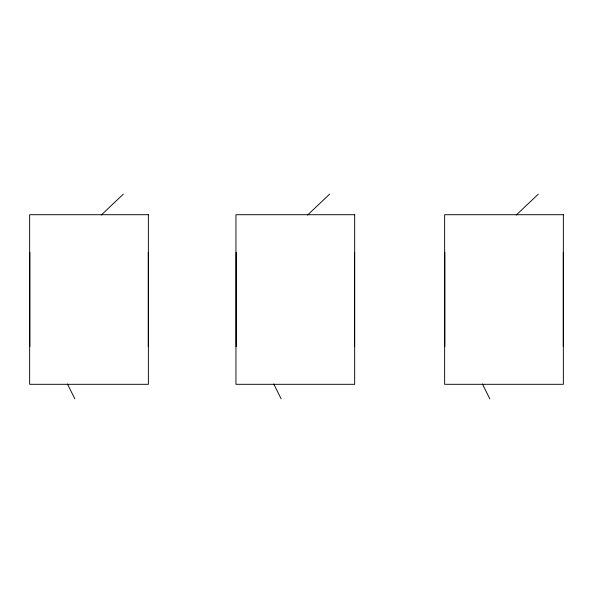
<?xml version="1.0" encoding="UTF-8"?>
<svg xmlns="http://www.w3.org/2000/svg" width="593" height="593" viewBox="0 0 593 593"><rect width="100%" height="100%" fill="white"/><g stroke="black" fill="none" stroke-linecap="round" stroke-linejoin="round"><path stroke-width="0.89" d="M101.255 215.059L123.307 194.156M307.559 215.059L329.612 194.156M516.236 215.059L538.281 194.156M482.413 384.005L489.833 398.844M273.736 384.005L281.156 398.844M67.432 384.005L74.851 398.844M563.276 252.403L563.276 346.557M444.839 252.403L444.839 346.557M354.599 252.403L354.599 346.557M236.162 252.403L236.162 346.557M148.294 252.403L148.294 346.557M29.858 252.403L29.858 346.557M148.369 214.71L29.65 214.71L29.65 384.308L148.369 384.308L148.369 214.71M354.673 214.71L235.955 214.71L235.955 384.308L354.673 384.308L354.673 214.71M563.35 214.71L444.631 214.71L444.631 384.308L563.35 384.308L563.35 214.71"/></g></svg>
